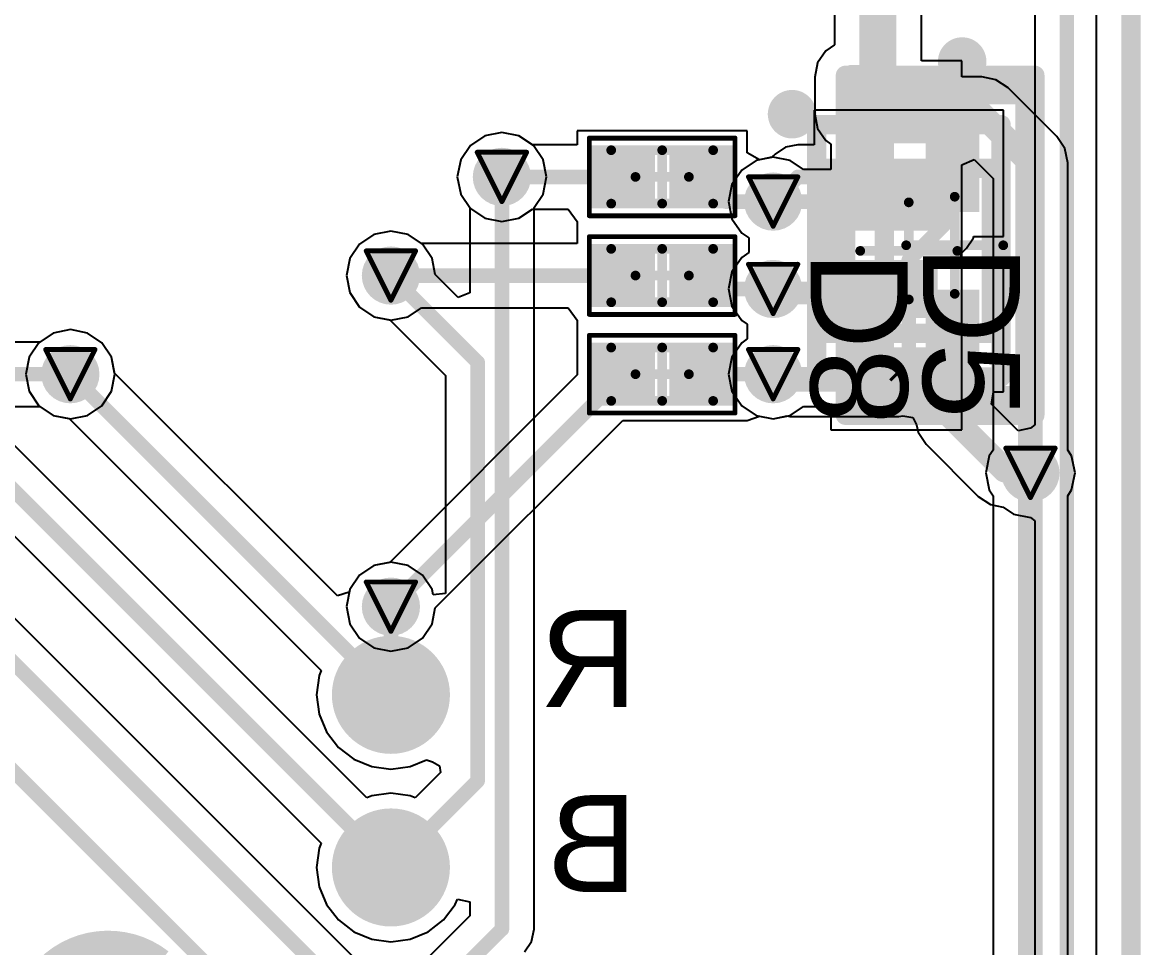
# Model space of a CAD drawing. Header units: millimetres. Extents: x 9.6 to 105, y 7.6 to 66.9.
# Drawn here: x 93.36 to 104.88, y 29.53 to 39.06 of the extents above; entities that cross this region are included whole.
import ezdxf

# ---------------------------------------------------------------- set-up
doc = ezdxf.new("R2010")
doc.units = ezdxf.units.MM
for name, color, linetype in [('BottomLayer', 5, 'Continuous'), ('BottomOverlay', 54, 'Continuous'), ('BottomPaste', 16, 'Continuous'), ('BottomSolder', 6, 'Continuous'), ('DrillDrawing', 1, 'Continuous'), ('KeepOutLayer', 6, 'Continuous'), ('Mechanical13', 56, 'Continuous'), ('Mechanical15', 56, 'Continuous'), ('Mechanical16', 56, 'Continuous'), ('Mechanical2', 216, 'Continuous'), ('Mechanical20', 56, 'Continuous'), ('Mechanical21', 56, 'Continuous'), ('Mechanical23', 56, 'Continuous'), ('Mechanical24', 56, 'Continuous'), ('Mechanical3', 76, 'Continuous'), ('Mechanical5', 56, 'Continuous'), ('TopLayer', 1, 'Continuous'), ('TopOverlay', 2, 'Continuous'), ('TopPaste', 8, 'Continuous'), ('TopSolder', 216, 'Continuous'), ('ViaHoleLayer', 16, 'Continuous')]:
    doc.layers.add(name, color=color, linetype=linetype)
doc.styles.add('Arial', font='arial.ttf', dxfattribs={"height": 0.2})

msp = doc.modelspace()

# ---------------------------------------------------------------- hatches: boundary and pattern name
at = {"layer": 'BottomLayer'}
for points in [[(102.314, 37.903), (102.314, 37.103), (101.764, 37.103), (101.764, 37.903)], [(103.214, 37.903), (103.214, 37.103), (102.664, 37.103), (102.664, 37.903)], [(102.314, 36.303), (102.314, 35.503), (101.764, 35.503), (101.764, 36.303)], [(103.214, 36.303), (103.214, 35.503), (102.664, 35.503), (102.664, 36.303)]]:
    msp.add_hatch(color=5, dxfattribs=at).paths.add_polyline_path(points)
h = msp.add_hatch(color=5, dxfattribs=at)
edge = h.paths.add_edge_path()
edge.add_arc((98.298, 37.465), 0.2, 0, 360)
h = msp.add_hatch(color=5, dxfattribs=at)
edge = h.paths.add_edge_path()
edge.add_arc((101.092, 37.211), 0.2, 0, 360)
h = msp.add_hatch(color=5, dxfattribs=at)
edge = h.paths.add_edge_path()
edge.add_arc((97.155, 36.449), 0.2, 0, 360)
h = msp.add_hatch(color=5, dxfattribs=at)
edge = h.paths.add_edge_path()
edge.add_arc((101.092, 36.311), 0.2, 0, 360)
h = msp.add_hatch(color=5, dxfattribs=at)
edge = h.paths.add_edge_path()
edge.add_arc((93.853, 35.433), 0.2, 0, 360)
h = msp.add_hatch(color=5, dxfattribs=at)
edge = h.paths.add_edge_path()
edge.add_arc((101.092, 35.433), 0.2, 0, 360)
h = msp.add_hatch(color=5, dxfattribs=at)
edge = h.paths.add_edge_path()
edge.add_arc((103.742, 34.417), 0.2, 0, 360)
h = msp.add_hatch(color=5, dxfattribs=at)
edge = h.paths.add_edge_path()
edge.add_arc((97.155, 33.039), 0.2, 0, 360)
h = msp.add_hatch(color=5, dxfattribs=at)
edge = h.paths.add_edge_path()
edge.add_arc((97.155, 32.131), 0.508, 0, 360)
h = msp.add_hatch(color=5, dxfattribs=at)
edge = h.paths.add_edge_path()
edge.add_arc((97.155, 30.353), 0.508, 0, 360)
at = {"layer": 'BottomPaste'}
for points in [[(102.314, 37.903), (102.314, 37.103), (101.764, 37.103), (101.764, 37.903)], [(103.214, 37.903), (103.214, 37.103), (102.664, 37.103), (102.664, 37.903)], [(102.314, 36.303), (102.314, 35.503), (101.764, 35.503), (101.764, 36.303)], [(103.214, 36.303), (103.214, 35.503), (102.664, 35.503), (102.664, 36.303)]]:
    msp.add_hatch(color=16, dxfattribs=at).paths.add_polyline_path(points)
h = msp.add_hatch(color=16, dxfattribs=at)
edge = h.paths.add_edge_path()
edge.add_arc((97.155, 32.131), 0.458, 0, 360)
h = msp.add_hatch(color=16, dxfattribs=at)
edge = h.paths.add_edge_path()
edge.add_arc((97.155, 30.353), 0.458, 0, 360)
at = {"layer": 'BottomSolder'}
for points in [[(102.314, 37.903), (102.314, 37.103), (101.764, 37.103), (101.764, 37.903)], [(103.214, 37.903), (103.214, 37.103), (102.664, 37.103), (102.664, 37.903)], [(102.314, 36.303), (102.314, 35.503), (101.764, 35.503), (101.764, 36.303)], [(103.214, 36.303), (103.214, 35.503), (102.664, 35.503), (102.664, 36.303)]]:
    msp.add_hatch(color=6, dxfattribs=at).paths.add_polyline_path(points)
h = msp.add_hatch(color=6, dxfattribs=at)
edge = h.paths.add_edge_path()
edge.add_arc((98.298, 37.465), 0.3, 0, 360)
h = msp.add_hatch(color=6, dxfattribs=at)
edge = h.paths.add_edge_path()
edge.add_arc((101.092, 37.211), 0.3, 0, 360)
h = msp.add_hatch(color=6, dxfattribs=at)
edge = h.paths.add_edge_path()
edge.add_arc((97.155, 36.449), 0.3, 0, 360)
h = msp.add_hatch(color=6, dxfattribs=at)
edge = h.paths.add_edge_path()
edge.add_arc((101.092, 36.311), 0.3, 0, 360)
h = msp.add_hatch(color=6, dxfattribs=at)
edge = h.paths.add_edge_path()
edge.add_arc((93.853, 35.433), 0.3, 0, 360)
h = msp.add_hatch(color=6, dxfattribs=at)
edge = h.paths.add_edge_path()
edge.add_arc((101.092, 35.433), 0.3, 0, 360)
h = msp.add_hatch(color=6, dxfattribs=at)
edge = h.paths.add_edge_path()
edge.add_arc((103.742, 34.417), 0.3, 0, 360)
h = msp.add_hatch(color=6, dxfattribs=at)
edge = h.paths.add_edge_path()
edge.add_arc((97.155, 33.039), 0.3, 0, 360)
h = msp.add_hatch(color=6, dxfattribs=at)
edge = h.paths.add_edge_path()
edge.add_arc((97.155, 32.131), 0.608, 0, 360)
h = msp.add_hatch(color=6, dxfattribs=at)
edge = h.paths.add_edge_path()
edge.add_arc((97.155, 30.353), 0.608, 0, 360)
at = {"layer": 'TopLayer'}
for points in [[(102.787, 38.411), (102.787, 37.811), (101.937, 37.811), (101.937, 38.411)], [(99.774, 37.69), (99.774, 37.24), (99.324, 37.24), (99.324, 37.69)], [(100.574, 37.69), (100.574, 37.24), (100.124, 37.24), (100.124, 37.69)], [(102.787, 37.511), (102.787, 36.911), (101.937, 36.911), (101.937, 37.511)], [(99.774, 36.674), (99.774, 36.224), (99.324, 36.224), (99.324, 36.674)], [(100.574, 36.674), (100.574, 36.224), (100.124, 36.224), (100.124, 36.674)], [(102.787, 36.611), (102.787, 36.011), (101.937, 36.011), (101.937, 36.611)], [(102.787, 35.711), (102.787, 35.111), (101.937, 35.111), (101.937, 35.711)], [(99.774, 35.658), (99.774, 35.208), (99.324, 35.208), (99.324, 35.658)], [(100.574, 35.658), (100.574, 35.208), (100.124, 35.208), (100.124, 35.658)]]:
    msp.add_hatch(color=1, dxfattribs=at).paths.add_polyline_path(points)
h = msp.add_hatch(color=1, dxfattribs=at)
edge = h.paths.add_edge_path()
edge.add_arc((98.298, 37.465), 0.2, 0, 360)
h = msp.add_hatch(color=1, dxfattribs=at)
edge = h.paths.add_edge_path()
edge.add_arc((101.092, 37.211), 0.2, 0, 360)
h = msp.add_hatch(color=1, dxfattribs=at)
edge = h.paths.add_edge_path()
edge.add_arc((97.155, 36.449), 0.2, 0, 360)
h = msp.add_hatch(color=1, dxfattribs=at)
edge = h.paths.add_edge_path()
edge.add_arc((101.092, 36.311), 0.2, 0, 360)
h = msp.add_hatch(color=1, dxfattribs=at)
edge = h.paths.add_edge_path()
edge.add_arc((93.853, 35.433), 0.2, 0, 360)
h = msp.add_hatch(color=1, dxfattribs=at)
edge = h.paths.add_edge_path()
edge.add_arc((101.092, 35.433), 0.2, 0, 360)
h = msp.add_hatch(color=1, dxfattribs=at)
edge = h.paths.add_edge_path()
edge.add_arc((103.742, 34.417), 0.2, 0, 360)
h = msp.add_hatch(color=1, dxfattribs=at)
edge = h.paths.add_edge_path()
edge.add_arc((97.155, 33.039), 0.2, 0, 360)
at = {"layer": 'TopPaste'}
for points in [[(102.787, 38.411), (102.787, 37.811), (101.937, 37.811), (101.937, 38.411)], [(99.724, 37.64), (99.724, 37.29), (99.374, 37.29), (99.374, 37.64)], [(100.524, 37.64), (100.524, 37.29), (100.174, 37.29), (100.174, 37.64)], [(102.787, 37.511), (102.787, 36.911), (101.937, 36.911), (101.937, 37.511)], [(99.724, 36.624), (99.724, 36.274), (99.374, 36.274), (99.374, 36.624)], [(100.524, 36.624), (100.524, 36.274), (100.174, 36.274), (100.174, 36.624)], [(102.787, 36.611), (102.787, 36.011), (101.937, 36.011), (101.937, 36.611)], [(102.787, 35.711), (102.787, 35.111), (101.937, 35.111), (101.937, 35.711)], [(99.724, 35.608), (99.724, 35.258), (99.374, 35.258), (99.374, 35.608)], [(100.524, 35.608), (100.524, 35.258), (100.174, 35.258), (100.174, 35.608)]]:
    msp.add_hatch(color=8, dxfattribs=at).paths.add_polyline_path(points)
at = {"layer": 'TopSolder'}
for points in [[(102.787, 38.411), (102.787, 37.811), (101.937, 37.811), (101.937, 38.411)], [(99.874, 37.79), (99.874, 37.14), (99.224, 37.14), (99.224, 37.79)], [(100.674, 37.79), (100.674, 37.14), (100.024, 37.14), (100.024, 37.79)], [(102.787, 37.511), (102.787, 36.911), (101.937, 36.911), (101.937, 37.511)], [(99.874, 36.774), (99.874, 36.124), (99.224, 36.124), (99.224, 36.774)], [(100.674, 36.774), (100.674, 36.124), (100.024, 36.124), (100.024, 36.774)], [(102.787, 36.611), (102.787, 36.011), (101.937, 36.011), (101.937, 36.611)], [(99.874, 35.758), (99.874, 35.108), (99.224, 35.108), (99.224, 35.758)], [(100.674, 35.758), (100.674, 35.108), (100.024, 35.108), (100.024, 35.758)], [(102.787, 35.711), (102.787, 35.111), (101.937, 35.111), (101.937, 35.711)]]:
    msp.add_hatch(color=216, dxfattribs=at).paths.add_polyline_path(points)
h = msp.add_hatch(color=216, dxfattribs=at)
edge = h.paths.add_edge_path()
edge.add_arc((98.298, 37.465), 0.3, 0, 360)
h = msp.add_hatch(color=216, dxfattribs=at)
edge = h.paths.add_edge_path()
edge.add_arc((101.092, 37.211), 0.3, 0, 360)
h = msp.add_hatch(color=216, dxfattribs=at)
edge = h.paths.add_edge_path()
edge.add_arc((97.155, 36.449), 0.3, 0, 360)
h = msp.add_hatch(color=216, dxfattribs=at)
edge = h.paths.add_edge_path()
edge.add_arc((101.092, 36.311), 0.3, 0, 360)
h = msp.add_hatch(color=216, dxfattribs=at)
edge = h.paths.add_edge_path()
edge.add_arc((93.853, 35.433), 0.3, 0, 360)
h = msp.add_hatch(color=216, dxfattribs=at)
edge = h.paths.add_edge_path()
edge.add_arc((101.092, 35.433), 0.3, 0, 360)
h = msp.add_hatch(color=216, dxfattribs=at)
edge = h.paths.add_edge_path()
edge.add_arc((103.742, 34.417), 0.3, 0, 360)
h = msp.add_hatch(color=216, dxfattribs=at)
edge = h.paths.add_edge_path()
edge.add_arc((97.155, 33.039), 0.3, 0, 360)
at = {"layer": 'ViaHoleLayer'}
h = msp.add_hatch(color=16, dxfattribs=at)
edge = h.paths.add_edge_path()
edge.add_arc((98.298, 37.465), 0.1, 0, 360)
h = msp.add_hatch(color=16, dxfattribs=at)
edge = h.paths.add_edge_path()
edge.add_arc((101.092, 37.211), 0.1, 0, 360)
h = msp.add_hatch(color=16, dxfattribs=at)
edge = h.paths.add_edge_path()
edge.add_arc((97.155, 36.449), 0.1, 0, 360)
h = msp.add_hatch(color=16, dxfattribs=at)
edge = h.paths.add_edge_path()
edge.add_arc((101.092, 36.311), 0.1, 0, 360)
h = msp.add_hatch(color=16, dxfattribs=at)
edge = h.paths.add_edge_path()
edge.add_arc((93.853, 35.433), 0.1, 0, 360)
h = msp.add_hatch(color=16, dxfattribs=at)
edge = h.paths.add_edge_path()
edge.add_arc((101.092, 35.433), 0.1, 0, 360)
h = msp.add_hatch(color=16, dxfattribs=at)
edge = h.paths.add_edge_path()
edge.add_arc((103.742, 34.417), 0.1, 0, 360)
h = msp.add_hatch(color=16, dxfattribs=at)
edge = h.paths.add_edge_path()
edge.add_arc((97.155, 33.039), 0.1, 0, 360)

# ---------------------------------------------------------------- linework, layer by layer
at = {"layer": 'BottomLayer'}
for p, q in [((103.786, 40.78), (103.786, 34.912)), ((103.464, 38.153), (101.514, 38.153)), ((101.514, 38.153), (101.514, 37.796)), ((103.464, 36.853), (103.464, 38.153)), ((96.906, 29.292), (88.213, 37.985)), ((98.298, 37.924), (98.122, 37.889)), ((98.474, 37.889), (98.298, 37.924)), ((97.974, 37.789), (97.874, 37.641)), ((98.122, 37.889), (97.974, 37.789)), ((98.622, 37.789), (98.474, 37.889)), ((98.722, 37.641), (98.622, 37.789)), ((101.346, 37.796), (101.219, 37.771)), ((101.514, 37.796), (101.346, 37.796)), ((101.08, 37.667), (100.916, 37.635)), ((101.112, 37.699), (101.08, 37.667)), ((101.219, 37.771), (101.112, 37.699)), ((97.874, 37.641), (97.839, 37.465)), ((98.757, 37.465), (98.722, 37.641)), ((100.916, 37.635), (100.768, 37.535)), ((97.839, 37.465), (97.874, 37.289)), ((98.722, 37.289), (98.757, 37.465)), ((100.768, 37.535), (100.668, 37.387)), ((100.668, 37.387), (100.633, 37.211)), ((97.874, 37.289), (97.967, 37.151)), ((98.629, 37.151), (98.722, 37.289)), ((100.633, 37.211), (100.668, 37.035)), ((97.967, 37.151), (97.967, 36.272)), ((98.629, 29.718), (98.629, 37.151)), ((100.668, 37.035), (100.768, 36.887)), ((96.979, 36.873), (96.831, 36.773)), ((97.155, 36.908), (96.979, 36.873)), ((97.331, 36.873), (97.155, 36.908)), ((97.479, 36.773), (97.331, 36.873)), ((100.768, 36.887), (100.841, 36.837)), ((96.831, 36.773), (96.731, 36.625)), ((97.579, 36.625), (97.479, 36.773)), ((100.841, 36.837), (100.841, 36.685)), ((103.082, 36.732), (103.154, 36.839)), ((103.154, 36.839), (103.156, 36.853)), ((103.156, 36.853), (103.464, 36.853)), ((100.768, 36.635), (100.668, 36.487)), ((100.841, 36.685), (100.768, 36.635)), ((103.021, 36.67), (103.082, 36.732)), ((103.069, 36.553), (103.021, 36.67)), ((96.731, 36.625), (96.696, 36.449)), ((97.611, 36.461), (97.579, 36.625)), ((103.464, 36.553), (103.069, 36.553)), ((103.464, 35.253), (103.464, 36.553)), ((96.906, 31.07), (91.515, 36.461)), ((96.696, 36.449), (96.731, 36.273)), ((97.849, 36.223), (97.611, 36.461)), ((100.668, 36.487), (100.633, 36.311)), ((100.633, 36.311), (100.668, 36.135)), ((96.731, 36.273), (96.831, 36.125)), ((97.967, 36.272), (97.849, 36.223)), ((96.831, 36.125), (96.979, 36.025)), ((100.668, 36.135), (100.768, 35.987)), ((91.047, 35.993), (96.438, 30.602)), ((96.979, 36.025), (97.143, 35.993)), ((97.143, 35.993), (97.717, 35.419)), ((100.768, 35.987), (100.825, 35.948)), ((100.825, 35.948), (100.825, 35.796)), ((93.677, 35.857), (93.529, 35.757)), ((93.853, 35.892), (93.677, 35.857)), ((94.029, 35.857), (93.853, 35.892)), ((94.177, 35.757), (94.029, 35.857)), ((93.529, 35.757), (93.429, 35.609)), ((94.277, 35.609), (94.177, 35.757)), ((100.768, 35.757), (100.668, 35.609)), ((100.825, 35.796), (100.768, 35.757)), ((93.429, 35.609), (93.394, 35.433)), ((94.309, 35.445), (94.277, 35.609)), ((100.668, 35.609), (100.633, 35.433)), ((93.394, 35.433), (93.429, 35.257)), ((96.604, 33.15), (94.309, 35.445)), ((97.717, 35.419), (97.717, 33.173)), ((100.633, 35.433), (100.668, 35.257)), ((93.429, 35.257), (93.529, 35.109)), ((100.668, 35.257), (100.768, 35.109)), ((103.34, 35.126), (103.363, 35.253)), ((103.363, 35.253), (103.464, 35.253)), ((93.529, 35.109), (93.677, 35.009)), ((100.768, 35.109), (100.916, 35.009)), ((103.615, 34.851), (103.34, 35.126)), ((93.677, 35.009), (93.841, 34.977)), ((93.841, 34.977), (96.438, 32.38)), ((100.916, 35.009), (101.092, 34.974)), ((101.092, 34.974), (101.235, 35.003)), ((101.235, 35.003), (101.265, 34.997)), ((101.265, 34.997), (102.386, 34.997)), ((102.386, 34.997), (102.428, 35.005)), ((102.428, 35.005), (102.531, 34.987)), ((102.531, 34.987), (102.568, 34.913)), ((102.568, 34.913), (102.584, 34.836)), ((103.786, 34.912), (103.742, 34.876)), ((102.584, 34.836), (102.667, 34.711)), ((103.742, 34.876), (103.615, 34.851)), ((102.667, 34.711), (103.205, 34.173)), ((103.205, 34.173), (103.33, 34.09)), ((103.33, 34.09), (103.461, 34.064)), ((103.461, 34.064), (103.567, 33.993)), ((103.567, 33.993), (103.742, 33.958)), ((103.742, 33.958), (103.786, 33.922)), ((103.786, 33.922), (103.786, 15.735)), ((96.979, 33.463), (96.831, 33.363)), ((97.155, 33.498), (96.979, 33.463)), ((97.331, 33.463), (97.155, 33.498)), ((97.479, 33.363), (97.331, 33.463)), ((96.831, 33.363), (96.731, 33.215)), ((97.579, 33.215), (97.479, 33.363)), ((96.726, 33.187), (96.604, 33.15)), ((96.731, 33.215), (96.726, 33.187)), ((97.59, 33.161), (97.579, 33.215)), ((97.717, 33.173), (97.59, 33.161)), ((96.438, 32.38), (96.417, 32.329)), ((96.417, 32.329), (96.39, 32.131)), ((96.39, 32.131), (96.417, 31.933)), ((96.417, 31.933), (96.493, 31.749)), ((96.493, 31.749), (96.614, 31.59)), ((96.614, 31.59), (96.773, 31.469)), ((96.773, 31.469), (96.957, 31.393)), ((97.353, 31.393), (97.521, 31.462)), ((97.521, 31.462), (97.584, 31.442)), ((96.957, 31.393), (97.155, 31.366)), ((97.155, 31.366), (97.353, 31.393)), ((97.666, 31.332), (97.404, 31.07)), ((97.584, 31.442), (97.657, 31.4)), ((97.657, 31.4), (97.666, 31.332)), ((97.155, 31.118), (96.957, 31.091)), ((97.353, 31.091), (97.155, 31.118)), ((96.957, 31.091), (96.906, 31.07)), ((97.404, 31.07), (97.353, 31.091)), ((96.417, 30.551), (96.39, 30.353)), ((96.438, 30.602), (96.417, 30.551)), ((96.39, 30.353), (96.417, 30.155)), ((96.417, 30.155), (96.493, 29.971)), ((96.493, 29.971), (96.614, 29.812)), ((97.696, 29.812), (97.817, 29.971)), ((97.817, 29.971), (97.84, 30.025)), ((97.84, 30.025), (97.967, 30)), ((97.967, 30), (97.967, 29.855)), ((97.967, 29.855), (97.404, 29.292)), ((96.614, 29.812), (96.773, 29.691)), ((97.537, 29.691), (97.696, 29.812)), ((98.604, 29.591), (98.629, 29.718)), ((96.773, 29.691), (96.957, 29.615)), ((96.957, 29.615), (97.155, 29.588)), ((97.155, 29.588), (97.353, 29.615)), ((97.353, 29.615), (97.537, 29.691)), ((98.532, 29.484), (98.604, 29.591))]:
    msp.add_line(p, q, dxfattribs=at)
for points, const_width in [([(82.804, 41.808), (101.905, 22.708)], 0.15), ([(104.117, 15.598), (104.117, 40.917)], 0.15), ([(87.757, 37.973), (97.155, 28.575)], 0.15), ([(102.001, 37.465), (102.039, 37.503)], 0.15), ([(102.848, 37.412), (102.939, 37.503)], 0.15), ([(98.298, 29.718), (98.298, 37.465)], 0.15), ([(101.092, 37.211), (101.346, 37.465)], 0.15), ([(101.346, 37.465), (102.001, 37.465)], 0.15), ([(102.848, 36.966), (102.848, 37.412)], 0.15), ([(102.489, 36.607), (102.848, 36.966)], 0.15), ([(102.489, 35.431), (102.489, 36.607)], 0.15), ([(91.059, 36.449), (97.155, 30.353)], 0.15), ([(97.155, 36.449), (98.048, 35.556)], 0.15), ([(101.092, 36.311), (101.16, 36.311)], 0.15), ([(101.16, 36.311), (101.243, 36.228)], 0.15), ([(101.243, 36.228), (101.839, 36.228)], 0.15), ([(101.839, 36.228), (102.039, 36.028)], 0.15), ([(102.039, 35.903), (102.039, 36.028)], 0.15), ([(102.939, 34.983), (102.939, 35.903)], 0.254), ([(98.048, 31.246), (98.048, 35.556)], 0.15), ([(93.853, 35.433), (97.155, 32.131)], 0.15), ([(101.092, 35.433), (101.14, 35.385)], 0.15), ([(102.386, 35.328), (102.489, 35.431)], 0.15), ([(101.14, 35.385), (101.207, 35.385)], 0.15), ([(101.207, 35.385), (101.265, 35.328)], 0.15), ([(101.265, 35.328), (102.386, 35.328)], 0.15), ([(102.939, 34.983), (103.477, 34.445)], 0.254), ([(103.477, 34.445), (103.714, 34.445)], 0.254), ([(103.714, 34.445), (103.742, 34.417)], 0.254), ([(97.155, 32.131), (97.155, 33.039)], 0.15), ([(97.155, 30.353), (98.048, 31.246)], 0.15), ([(97.155, 28.575), (98.298, 29.718)], 0.15)]:
    msp.add_lwpolyline(points, dxfattribs=dict(at, const_width=const_width))
for points, const_width in [([(102.002, 37.503, 1), (102.077, 37.503, 1)], 0.075), ([(102.901, 37.503, 1), (102.976, 37.503, 1)], 0.075), ([(98.26, 37.465, 1), (98.336, 37.465, 1)], 0.075), ([(101.308, 37.465, 1), (101.384, 37.465, 1)], 0.075), ([(101.308, 37.465, 1), (101.384, 37.465, 1)], 0.075), ([(101.964, 37.465, 1), (102.039, 37.465, 1)], 0.075), ([(101.964, 37.465, 1), (102.039, 37.465, 1)], 0.075), ([(102.81, 37.412, 1), (102.885, 37.412, 1)], 0.075), ([(102.81, 37.412, 1), (102.885, 37.412, 1)], 0.075), ([(101.054, 37.211, 1), (101.13, 37.211, 1)], 0.075), ([(102.81, 36.966, 1), (102.885, 36.966, 1)], 0.075), ([(102.81, 36.966, 1), (102.885, 36.966, 1)], 0.075), ([(102.451, 36.607, 1), (102.527, 36.607, 1)], 0.075), ([(102.451, 36.607, 1), (102.527, 36.607, 1)], 0.075), ([(97.117, 36.449, 1), (97.193, 36.449, 1)], 0.075), ([(101.054, 36.311, 1), (101.13, 36.311, 1)], 0.075), ([(101.122, 36.311, 1), (101.197, 36.311, 1)], 0.075), ([(101.122, 36.311, 1), (101.197, 36.311, 1)], 0.075), ([(101.205, 36.228, 1), (101.28, 36.228, 1)], 0.075), ([(101.205, 36.228, 1), (101.28, 36.228, 1)], 0.075), ([(101.802, 36.228, 1), (101.877, 36.228, 1)], 0.075), ([(101.802, 36.228, 1), (101.877, 36.228, 1)], 0.075), ([(102.002, 36.028, 1), (102.077, 36.028, 1)], 0.075), ([(102.002, 36.028, 1), (102.077, 36.028, 1)], 0.075), ([(102.002, 35.903, 1), (102.077, 35.903, 1)], 0.075), ([(102.875, 35.903, 1), (103.002, 35.903, 1)], 0.127), ([(98.011, 35.556, 1), (98.086, 35.556, 1)], 0.075), ([(98.011, 35.556, 1), (98.086, 35.556, 1)], 0.075), ([(93.815, 35.433, 1), (93.891, 35.433, 1)], 0.075), ([(101.054, 35.433, 1), (101.13, 35.433, 1)], 0.075), ([(102.451, 35.431, 1), (102.527, 35.431, 1)], 0.075), ([(102.451, 35.431, 1), (102.527, 35.431, 1)], 0.075), ([(101.102, 35.385, 1), (101.177, 35.385, 1)], 0.075), ([(101.102, 35.385, 1), (101.177, 35.385, 1)], 0.075), ([(101.17, 35.385, 1), (101.245, 35.385, 1)], 0.075), ([(101.17, 35.385, 1), (101.245, 35.385, 1)], 0.075), ([(101.227, 35.328, 1), (101.302, 35.328, 1)], 0.075), ([(101.227, 35.328, 1), (101.302, 35.328, 1)], 0.075), ([(102.349, 35.328, 1), (102.424, 35.328, 1)], 0.075), ([(102.349, 35.328, 1), (102.424, 35.328, 1)], 0.075), ([(102.875, 34.983, 1), (103.002, 34.983, 1)], 0.127), ([(102.875, 34.983, 1), (103.002, 34.983, 1)], 0.127), ([(103.414, 34.445, 1), (103.541, 34.445, 1)], 0.127), ([(103.414, 34.445, 1), (103.541, 34.445, 1)], 0.127), ([(103.651, 34.445, 1), (103.778, 34.445, 1)], 0.127), ([(103.651, 34.445, 1), (103.778, 34.445, 1)], 0.127), ([(103.679, 34.417, 1), (103.806, 34.417, 1)], 0.127), ([(97.117, 33.039, 1), (97.193, 33.039, 1)], 0.075), ([(97.117, 32.131, 1), (97.193, 32.131, 1)], 0.075), ([(97.117, 32.131, 1), (97.193, 32.131, 1)], 0.075), ([(98.011, 31.246, 1), (98.086, 31.246, 1)], 0.075), ([(98.011, 31.246, 1), (98.086, 31.246, 1)], 0.075), ([(97.117, 30.353, 1), (97.193, 30.353, 1)], 0.075), ([(97.117, 30.353, 1), (97.193, 30.353, 1)], 0.075), ([(98.26, 29.718, 1), (98.336, 29.718, 1)], 0.075), ([(98.26, 29.718, 1), (98.336, 29.718, 1)], 0.075)]:
    msp.add_lwpolyline(points, format="xyb", close=True, dxfattribs=dict(at, const_width=const_width))
at = {"layer": 'BottomLayer', "const_width": 0.254}
msp.add_lwpolyline([(93.613, 29.314, -0.377815), (94.786, 29.389)], format="xyb", dxfattribs=at)
at = {"layer": 'BottomOverlay'}
for points, const_width in [([(103.164, 38.653, 1), (102.914, 38.653, 1)], 0.25), ([(102.851, 38.653, 1), (102.976, 38.653, 1)], 0.125), ([(103.102, 38.653, 1), (103.226, 38.653, 1)], 0.125), ([(101.589, 36.728, 1), (101.689, 36.728, 1)], 0.1), ([(101.589, 36.678, 1), (101.689, 36.678, 1)], 0.1), ([(103.289, 36.728, 1), (103.389, 36.728, 1)], 0.1), ([(103.289, 36.678, 1), (103.389, 36.678, 1)], 0.1)]:
    msp.add_lwpolyline(points, format="xyb", close=True, dxfattribs=dict(at, const_width=const_width))
at = {"layer": 'BottomOverlay', "const_width": 0.2}
for points in [[(101.639, 36.678), (101.639, 36.728)], [(103.339, 36.678), (103.339, 36.728)]]:
    msp.add_lwpolyline(points, dxfattribs=at)
at = {"layer": 'DrillDrawing', "const_width": 0.0508}
for points in [[(98.044, 37.719), (98.552, 37.719)], [(98.044, 37.719), (98.298, 37.211)], [(98.298, 37.211), (98.552, 37.719)], [(100.838, 37.465), (101.346, 37.465)], [(100.838, 37.465), (101.092, 36.957)], [(101.092, 36.957), (101.346, 37.465)], [(96.901, 36.703), (97.409, 36.703)], [(96.901, 36.703), (97.155, 36.195)], [(97.155, 36.195), (97.409, 36.703)], [(100.838, 36.565), (101.346, 36.565)], [(100.838, 36.565), (101.092, 36.057)], [(101.092, 36.057), (101.346, 36.565)], [(93.599, 35.687), (94.107, 35.687)], [(93.599, 35.687), (93.853, 35.179)], [(93.853, 35.179), (94.107, 35.687)], [(100.838, 35.687), (101.346, 35.687)], [(100.838, 35.687), (101.092, 35.179)], [(101.092, 35.179), (101.346, 35.687)], [(103.488, 34.671), (103.996, 34.671)], [(103.488, 34.671), (103.742, 34.163)], [(103.742, 34.163), (103.996, 34.671)], [(96.901, 33.293), (97.409, 33.293)], [(96.901, 33.293), (97.155, 32.785)], [(97.155, 32.785), (97.409, 33.293)]]:
    msp.add_lwpolyline(points, dxfattribs=at)
at = {"layer": 'DrillDrawing', "const_width": 0.0254}
for points in [[(98.031, 37.719, 1), (98.057, 37.719, 1)], [(98.031, 37.719, 1), (98.057, 37.719, 1)], [(98.539, 37.719, 1), (98.565, 37.719, 1)], [(98.539, 37.719, 1), (98.565, 37.719, 1)], [(100.825, 37.465, 1), (100.851, 37.465, 1)], [(100.825, 37.465, 1), (100.851, 37.465, 1)], [(101.333, 37.465, 1), (101.359, 37.465, 1)], [(101.333, 37.465, 1), (101.359, 37.465, 1)], [(98.285, 37.211, 1), (98.311, 37.211, 1)], [(98.285, 37.211, 1), (98.311, 37.211, 1)], [(101.079, 36.957, 1), (101.105, 36.957, 1)], [(101.079, 36.957, 1), (101.105, 36.957, 1)], [(96.888, 36.703, 1), (96.914, 36.703, 1)], [(96.888, 36.703, 1), (96.914, 36.703, 1)], [(97.396, 36.703, 1), (97.422, 36.703, 1)], [(97.396, 36.703, 1), (97.422, 36.703, 1)], [(100.825, 36.565, 1), (100.851, 36.565, 1)], [(100.825, 36.565, 1), (100.851, 36.565, 1)], [(101.333, 36.565, 1), (101.359, 36.565, 1)], [(101.333, 36.565, 1), (101.359, 36.565, 1)], [(97.142, 36.195, 1), (97.168, 36.195, 1)], [(97.142, 36.195, 1), (97.168, 36.195, 1)], [(101.079, 36.057, 1), (101.105, 36.057, 1)], [(101.079, 36.057, 1), (101.105, 36.057, 1)], [(93.586, 35.687, 1), (93.612, 35.687, 1)], [(93.586, 35.687, 1), (93.612, 35.687, 1)], [(94.094, 35.687, 1), (94.12, 35.687, 1)], [(94.094, 35.687, 1), (94.12, 35.687, 1)], [(100.825, 35.687, 1), (100.851, 35.687, 1)], [(100.825, 35.687, 1), (100.851, 35.687, 1)], [(101.333, 35.687, 1), (101.359, 35.687, 1)], [(101.333, 35.687, 1), (101.359, 35.687, 1)], [(93.84, 35.179, 1), (93.866, 35.179, 1)], [(93.84, 35.179, 1), (93.866, 35.179, 1)], [(101.079, 35.179, 1), (101.105, 35.179, 1)], [(101.079, 35.179, 1), (101.105, 35.179, 1)], [(103.475, 34.671, 1), (103.501, 34.671, 1)], [(103.475, 34.671, 1), (103.501, 34.671, 1)], [(103.983, 34.671, 1), (104.009, 34.671, 1)], [(103.983, 34.671, 1), (104.009, 34.671, 1)], [(103.729, 34.163, 1), (103.755, 34.163, 1)], [(103.729, 34.163, 1), (103.755, 34.163, 1)], [(96.888, 33.293, 1), (96.914, 33.293, 1)], [(96.888, 33.293, 1), (96.914, 33.293, 1)], [(97.396, 33.293, 1), (97.422, 33.293, 1)], [(97.396, 33.293, 1), (97.422, 33.293, 1)], [(97.142, 32.785, 1), (97.168, 32.785, 1)], [(97.142, 32.785, 1), (97.168, 32.785, 1)]]:
    msp.add_lwpolyline(points, format="xyb", close=True, dxfattribs=at)
at = {"layer": 'KeepOutLayer', "const_width": 0.2}
msp.add_lwpolyline([(104.777, 11.942), (104.777, 63.742)], dxfattribs=at)
at = {"layer": 'Mechanical13', "const_width": 0.1}
for points in [[(99.424, 37.74), (100.474, 37.74)], [(99.424, 37.19), (99.424, 37.74)], [(100.474, 37.19), (100.474, 37.74)], [(99.424, 37.19), (100.474, 37.19)], [(99.424, 36.724), (100.474, 36.724)], [(99.424, 36.174), (99.424, 36.724)], [(100.474, 36.174), (100.474, 36.724)], [(99.424, 36.174), (100.474, 36.174)], [(99.424, 35.708), (100.474, 35.708)], [(99.424, 35.158), (99.424, 35.708)], [(100.474, 35.158), (100.474, 35.708)], [(99.424, 35.158), (100.474, 35.158)]]:
    msp.add_lwpolyline(points, dxfattribs=at)
at = {"layer": 'Mechanical13', "const_width": 0.05}
for points in [[(99.399, 37.74, 1), (99.449, 37.74, 1)], [(99.399, 37.74, 1), (99.449, 37.74, 1)], [(100.449, 37.74, 1), (100.499, 37.74, 1)], [(100.449, 37.74, 1), (100.499, 37.74, 1)], [(99.399, 37.19, 1), (99.449, 37.19, 1)], [(99.399, 37.19, 1), (99.449, 37.19, 1)], [(100.449, 37.19, 1), (100.499, 37.19, 1)], [(100.449, 37.19, 1), (100.499, 37.19, 1)], [(99.399, 36.724, 1), (99.449, 36.724, 1)], [(99.399, 36.724, 1), (99.449, 36.724, 1)], [(100.449, 36.724, 1), (100.499, 36.724, 1)], [(100.449, 36.724, 1), (100.499, 36.724, 1)], [(99.399, 36.174, 1), (99.449, 36.174, 1)], [(99.399, 36.174, 1), (99.449, 36.174, 1)], [(100.449, 36.174, 1), (100.499, 36.174, 1)], [(100.449, 36.174, 1), (100.499, 36.174, 1)], [(99.399, 35.708, 1), (99.449, 35.708, 1)], [(99.399, 35.708, 1), (99.449, 35.708, 1)], [(100.449, 35.708, 1), (100.499, 35.708, 1)], [(100.449, 35.708, 1), (100.499, 35.708, 1)], [(99.399, 35.158, 1), (99.449, 35.158, 1)], [(99.399, 35.158, 1), (99.449, 35.158, 1)], [(100.449, 35.158, 1), (100.499, 35.158, 1)], [(100.449, 35.158, 1), (100.499, 35.158, 1)]]:
    msp.add_lwpolyline(points, format="xyb", close=True, dxfattribs=at)
at = {"layer": 'Mechanical15'}
for points, const_width in [([(99.199, 37.865), (100.699, 37.865)], 0.05), ([(99.199, 37.065), (99.199, 37.865)], 0.05), ([(99.949, 37.19), (99.949, 37.74)], 0.1), ([(100.699, 37.065), (100.699, 37.865)], 0.05), ([(99.674, 37.465), (100.224, 37.465)], 0.1), ([(99.199, 37.065), (100.699, 37.065)], 0.05), ([(99.199, 36.849), (100.699, 36.849)], 0.05), ([(99.199, 36.049), (99.199, 36.849)], 0.05), ([(100.699, 36.049), (100.699, 36.849)], 0.05), ([(99.949, 36.174), (99.949, 36.724)], 0.1), ([(99.674, 36.449), (100.224, 36.449)], 0.1), ([(99.199, 36.049), (100.699, 36.049)], 0.05), ([(99.199, 35.833), (100.699, 35.833)], 0.05), ([(99.199, 35.033), (99.199, 35.833)], 0.05), ([(100.699, 35.033), (100.699, 35.833)], 0.05), ([(99.949, 35.158), (99.949, 35.708)], 0.1), ([(99.674, 35.433), (100.224, 35.433)], 0.1), ([(99.199, 35.033), (100.699, 35.033)], 0.05)]:
    msp.add_lwpolyline(points, dxfattribs=dict(at, const_width=const_width))
for points, const_width in [([(99.186, 37.865, 1), (99.211, 37.865, 1)], 0.025), ([(99.186, 37.865, 1), (99.211, 37.865, 1)], 0.025), ([(99.924, 37.74, 1), (99.974, 37.74, 1)], 0.05), ([(100.687, 37.865, 1), (100.712, 37.865, 1)], 0.025), ([(100.687, 37.865, 1), (100.712, 37.865, 1)], 0.025), ([(99.649, 37.465, 1), (99.699, 37.465, 1)], 0.05), ([(100.199, 37.465, 1), (100.249, 37.465, 1)], 0.05), ([(99.924, 37.19, 1), (99.974, 37.19, 1)], 0.05), ([(99.186, 37.065, 1), (99.211, 37.065, 1)], 0.025), ([(99.186, 37.065, 1), (99.211, 37.065, 1)], 0.025), ([(100.687, 37.065, 1), (100.712, 37.065, 1)], 0.025), ([(100.687, 37.065, 1), (100.712, 37.065, 1)], 0.025), ([(99.186, 36.849, 1), (99.211, 36.849, 1)], 0.025), ([(99.186, 36.849, 1), (99.211, 36.849, 1)], 0.025), ([(100.687, 36.849, 1), (100.712, 36.849, 1)], 0.025), ([(100.687, 36.849, 1), (100.712, 36.849, 1)], 0.025), ([(99.924, 36.724, 1), (99.974, 36.724, 1)], 0.05), ([(99.649, 36.449, 1), (99.699, 36.449, 1)], 0.05), ([(100.199, 36.449, 1), (100.249, 36.449, 1)], 0.05), ([(99.924, 36.174, 1), (99.974, 36.174, 1)], 0.05), ([(99.186, 36.049, 1), (99.211, 36.049, 1)], 0.025), ([(99.186, 36.049, 1), (99.211, 36.049, 1)], 0.025), ([(100.687, 36.049, 1), (100.712, 36.049, 1)], 0.025), ([(100.687, 36.049, 1), (100.712, 36.049, 1)], 0.025), ([(99.186, 35.833, 1), (99.211, 35.833, 1)], 0.025), ([(99.186, 35.833, 1), (99.211, 35.833, 1)], 0.025), ([(100.687, 35.833, 1), (100.712, 35.833, 1)], 0.025), ([(100.687, 35.833, 1), (100.712, 35.833, 1)], 0.025), ([(99.924, 35.708, 1), (99.974, 35.708, 1)], 0.05), ([(99.649, 35.433, 1), (99.699, 35.433, 1)], 0.05), ([(100.199, 35.433, 1), (100.249, 35.433, 1)], 0.05), ([(99.924, 35.158, 1), (99.974, 35.158, 1)], 0.05), ([(99.186, 35.033, 1), (99.211, 35.033, 1)], 0.025), ([(99.186, 35.033, 1), (99.211, 35.033, 1)], 0.025), ([(100.687, 35.033, 1), (100.712, 35.033, 1)], 0.025), ([(100.687, 35.033, 1), (100.712, 35.033, 1)], 0.025)]:
    msp.add_lwpolyline(points, format="xyb", close=True, dxfattribs=dict(at, const_width=const_width))
at = {"layer": 'Mechanical16', "const_width": 0.1}
for points in [[(102.962, 36.261), (102.962, 37.261)], [(102.462, 36.761), (103.462, 36.761)]]:
    msp.add_lwpolyline(points, dxfattribs=at)
at = {"layer": 'Mechanical16', "const_width": 0.05}
for points in [[(102.937, 37.261, 1), (102.987, 37.261, 1)], [(102.437, 36.761, 1), (102.487, 36.761, 1)], [(103.437, 36.761, 1), (103.487, 36.761, 1)], [(102.937, 36.261, 1), (102.987, 36.261, 1)]]:
    msp.add_lwpolyline(points, format="xyb", close=True, dxfattribs=at)
at = {"layer": 'Mechanical2', "const_width": 0.2}
for points in [[(102.237, 35.211), (102.237, 38.311)], [(102.237, 38.311), (103.687, 38.311)], [(103.687, 35.211), (103.687, 38.311)], [(102.237, 35.211), (103.687, 35.211)]]:
    msp.add_lwpolyline(points, dxfattribs=at)
at = {"layer": 'Mechanical2', "const_width": 0.1}
for points in [[(102.187, 38.311, 1), (102.287, 38.311, 1)], [(102.187, 38.311, 1), (102.287, 38.311, 1)], [(103.637, 38.311, 1), (103.737, 38.311, 1)], [(103.637, 38.311, 1), (103.737, 38.311, 1)], [(102.187, 35.211, 1), (102.287, 35.211, 1)], [(102.187, 35.211, 1), (102.287, 35.211, 1)], [(103.637, 35.211, 1), (103.737, 35.211, 1)], [(103.637, 35.211, 1), (103.737, 35.211, 1)]]:
    msp.add_lwpolyline(points, format="xyb", close=True, dxfattribs=at)
at = {"layer": 'Mechanical20', "const_width": 0.2}
for points in [[(101.539, 38.003), (103.439, 38.003)], [(101.539, 35.403), (101.539, 38.003)], [(103.439, 35.403), (103.439, 38.003)], [(101.539, 35.403), (103.439, 35.403)]]:
    msp.add_lwpolyline(points, dxfattribs=at)
at = {"layer": 'Mechanical20', "const_width": 0.1}
for points in [[(101.489, 38.003, 1), (101.589, 38.003, 1)], [(101.489, 38.003, 1), (101.589, 38.003, 1)], [(103.389, 38.003, 1), (103.489, 38.003, 1)], [(103.389, 38.003, 1), (103.489, 38.003, 1)], [(101.489, 35.403, 1), (101.589, 35.403, 1)], [(101.489, 35.403, 1), (101.589, 35.403, 1)], [(103.389, 35.403, 1), (103.489, 35.403, 1)], [(103.389, 35.403, 1), (103.489, 35.403, 1)]]:
    msp.add_lwpolyline(points, format="xyb", close=True, dxfattribs=at)
at = {"layer": 'Mechanical21', "const_width": 0.2}
for points in [[(101.539, 38.003), (103.439, 38.003)], [(101.539, 35.403), (101.539, 38.003)], [(103.439, 35.403), (103.439, 38.003)], [(101.539, 35.403), (103.439, 35.403)]]:
    msp.add_lwpolyline(points, dxfattribs=at)
at = {"layer": 'Mechanical21', "const_width": 0.1}
for points in [[(101.489, 38.003, 1), (101.589, 38.003, 1)], [(101.489, 38.003, 1), (101.589, 38.003, 1)], [(103.389, 38.003, 1), (103.489, 38.003, 1)], [(103.389, 38.003, 1), (103.489, 38.003, 1)], [(101.489, 35.403, 1), (101.589, 35.403, 1)], [(101.489, 35.403, 1), (101.589, 35.403, 1)], [(103.389, 35.403, 1), (103.489, 35.403, 1)], [(103.389, 35.403, 1), (103.489, 35.403, 1)]]:
    msp.add_lwpolyline(points, format="xyb", close=True, dxfattribs=at)
at = {"layer": 'Mechanical23', "const_width": 0.2}
for points in [[(101.639, 37.553), (103.339, 37.553)], [(101.639, 35.853), (101.639, 37.553)], [(103.339, 35.853), (103.339, 37.553)], [(101.639, 35.853), (103.339, 35.853)]]:
    msp.add_lwpolyline(points, dxfattribs=at)
at = {"layer": 'Mechanical23', "const_width": 0.1}
for points in [[(101.589, 37.553, 1), (101.689, 37.553, 1)], [(101.589, 37.553, 1), (101.689, 37.553, 1)], [(103.289, 37.553, 1), (103.389, 37.553, 1)], [(103.289, 37.553, 1), (103.389, 37.553, 1)], [(101.589, 35.853, 1), (101.689, 35.853, 1)], [(101.589, 35.853, 1), (101.689, 35.853, 1)], [(103.289, 35.853, 1), (103.389, 35.853, 1)], [(103.289, 35.853, 1), (103.389, 35.853, 1)]]:
    msp.add_lwpolyline(points, format="xyb", close=True, dxfattribs=at)
at = {"layer": 'Mechanical24', "const_width": 0.1}
for points in [[(102.489, 36.203), (102.489, 37.203)], [(101.989, 36.703), (102.989, 36.703)]]:
    msp.add_lwpolyline(points, dxfattribs=at)
at = {"layer": 'Mechanical24', "const_width": 0.05}
for points in [[(102.464, 37.203, 1), (102.514, 37.203, 1)], [(101.964, 36.703, 1), (102.014, 36.703, 1)], [(102.964, 36.703, 1), (103.014, 36.703, 1)], [(102.464, 36.203, 1), (102.514, 36.203, 1)]]:
    msp.add_lwpolyline(points, format="xyb", close=True, dxfattribs=at)
at = {"layer": 'Mechanical3', "const_width": 0.2}
for points in [[(101.837, 35.011), (101.837, 38.511)], [(101.837, 38.511), (103.787, 38.511)], [(103.787, 35.011), (103.787, 38.511)], [(101.837, 35.011), (103.787, 35.011)]]:
    msp.add_lwpolyline(points, dxfattribs=at)
at = {"layer": 'Mechanical3', "const_width": 0.1}
for points in [[(101.787, 38.511, 1), (101.887, 38.511, 1)], [(101.787, 38.511, 1), (101.887, 38.511, 1)], [(103.737, 38.511, 1), (103.837, 38.511, 1)], [(103.737, 38.511, 1), (103.837, 38.511, 1)], [(101.787, 35.011, 1), (101.887, 35.011, 1)], [(101.787, 35.011, 1), (101.887, 35.011, 1)], [(103.737, 35.011, 1), (103.837, 35.011, 1)], [(103.737, 35.011, 1), (103.837, 35.011, 1)]]:
    msp.add_lwpolyline(points, format="xyb", close=True, dxfattribs=at)
at = {"layer": 'Mechanical5', "const_width": 0.2}
for points in [[(101.837, 35.011), (101.837, 38.511)], [(101.837, 38.511), (103.787, 38.511)], [(103.787, 35.011), (103.787, 38.511)], [(101.837, 35.011), (103.787, 35.011)]]:
    msp.add_lwpolyline(points, dxfattribs=at)
at = {"layer": 'Mechanical5', "const_width": 0.1}
for points in [[(101.787, 38.511, 1), (101.887, 38.511, 1)], [(101.787, 38.511, 1), (101.887, 38.511, 1)], [(103.737, 38.511, 1), (103.837, 38.511, 1)], [(103.737, 38.511, 1), (103.837, 38.511, 1)], [(101.787, 35.011, 1), (101.887, 35.011, 1)], [(101.787, 35.011, 1), (101.887, 35.011, 1)], [(103.737, 35.011, 1), (103.837, 35.011, 1)], [(103.737, 35.011, 1), (103.837, 35.011, 1)]]:
    msp.add_lwpolyline(points, format="xyb", close=True, dxfattribs=at)
at = {"layer": 'TopLayer'}
for p, q in [((104.42, 63.592), (104.42, 11.958)), ((102.619, 38.661), (102.619, 59.404)), ((101.724, 40.639), (101.724, 38.824)), ((101.724, 38.824), (101.633, 38.764)), ((101.633, 38.764), (101.55, 38.639)), ((101.55, 38.639), (101.52, 38.492)), ((103.037, 38.661), (102.619, 38.661)), ((103.037, 38.495), (103.037, 38.661)), ((101.52, 38.492), (101.52, 38.111)), ((103.24, 38.495), (103.037, 38.495)), ((103.387, 38.466), (103.24, 38.495)), ((103.24, 38.495), (103.24, 38.495)), ((103.512, 38.383), (103.387, 38.466)), ((104.014, 37.881), (103.512, 38.383)), ((101.52, 38.111), (101.55, 37.964)), ((98.298, 37.924), (98.122, 37.889)), ((98.474, 37.889), (98.298, 37.924)), ((100.824, 37.94), (99.074, 37.94)), ((99.074, 37.94), (99.074, 37.796)), ((100.824, 37.714), (100.824, 37.94)), ((101.55, 37.964), (101.633, 37.839)), ((97.974, 37.789), (97.874, 37.641)), ((98.122, 37.889), (97.974, 37.789)), ((98.612, 37.796), (98.474, 37.889)), ((99.074, 37.796), (98.612, 37.796)), ((101.633, 37.839), (101.687, 37.803)), ((101.687, 37.803), (101.687, 37.542)), ((104.097, 37.756), (104.014, 37.881)), ((104.014, 37.881), (104.014, 37.881)), ((100.951, 37.642), (100.824, 37.714)), ((101.092, 37.67), (100.951, 37.642)), ((101.268, 37.635), (101.092, 37.67)), ((104.127, 37.609), (104.097, 37.756)), ((97.874, 37.641), (97.839, 37.465)), ((101.406, 37.542), (101.268, 37.635)), ((103.037, 37.591), (103.164, 37.643)), ((103.037, 36.661), (103.037, 37.591)), ((103.164, 37.643), (103.358, 37.45)), ((104.127, 34.652), (104.127, 37.609)), ((97.839, 37.465), (97.874, 37.289)), ((101.687, 37.542), (101.406, 37.542)), ((103.358, 37.45), (103.358, 34.652)), ((97.874, 37.289), (97.974, 37.141)), ((97.974, 37.141), (98.122, 37.041)), ((98.474, 37.041), (98.612, 37.134)), ((98.612, 37.134), (98.981, 37.134)), ((98.981, 37.134), (99.074, 37.007)), ((98.122, 37.041), (98.298, 37.006)), ((98.298, 37.006), (98.474, 37.041)), ((99.074, 37.007), (99.074, 36.99)), ((99.074, 36.99), (99.074, 36.99)), ((99.074, 36.99), (99.074, 36.924)), ((96.979, 36.873), (96.831, 36.773)), ((97.155, 36.908), (96.979, 36.873)), ((97.331, 36.873), (97.155, 36.908)), ((97.469, 36.78), (97.331, 36.873)), ((99.074, 36.924), (99.074, 36.924)), ((99.074, 36.924), (99.074, 36.78)), ((96.831, 36.773), (96.731, 36.625)), ((99.074, 36.78), (97.469, 36.78)), ((103.037, 35.761), (103.037, 36.661)), ((96.731, 36.625), (96.696, 36.449)), ((96.696, 36.449), (96.731, 36.273)), ((96.731, 36.273), (96.831, 36.125)), ((96.831, 36.125), (96.979, 36.025)), ((97.331, 36.025), (97.469, 36.118)), ((97.469, 36.118), (98.981, 36.118)), ((98.981, 36.118), (99.074, 35.991)), ((96.979, 36.025), (97.155, 35.99)), ((97.155, 35.99), (97.331, 36.025)), ((99.074, 35.991), (99.074, 35.974)), ((99.074, 35.974), (99.074, 35.974)), ((99.074, 35.974), (99.074, 35.908)), ((93.677, 35.857), (93.539, 35.764)), ((93.853, 35.892), (93.677, 35.857)), ((94.029, 35.857), (93.853, 35.892)), ((94.177, 35.757), (94.029, 35.857)), ((99.074, 35.908), (99.074, 35.908)), ((99.074, 35.908), (99.074, 35.427)), ((93.539, 35.764), (89.291, 35.764)), ((94.277, 35.609), (94.177, 35.757)), ((103.037, 34.861), (103.037, 35.761)), ((94.312, 35.433), (94.277, 35.609)), ((94.277, 35.257), (94.312, 35.433)), ((99.074, 35.427), (97.143, 33.495)), ((94.177, 35.109), (94.277, 35.257)), ((89.154, 35.102), (93.539, 35.102)), ((93.539, 35.102), (93.677, 35.009)), ((94.029, 35.009), (94.177, 35.109)), ((101.268, 35.009), (101.406, 35.102)), ((101.406, 35.102), (101.687, 35.102)), ((101.687, 35.102), (101.687, 34.861)), ((93.677, 35.009), (93.853, 34.974)), ((93.853, 34.974), (94.029, 35.009)), ((97.611, 33.027), (99.543, 34.958)), ((99.543, 34.958), (100.824, 34.958)), ((100.824, 34.958), (100.951, 35.002)), ((100.824, 34.958), (100.824, 34.958)), ((100.951, 35.002), (101.092, 34.974)), ((101.092, 34.974), (101.268, 35.009)), ((101.687, 34.861), (103.037, 34.861)), ((103.318, 34.593), (103.283, 34.417)), ((103.358, 34.652), (103.318, 34.593)), ((104.166, 34.593), (104.127, 34.652)), ((104.201, 34.417), (104.166, 34.593)), ((103.283, 34.417), (103.318, 34.241)), ((104.166, 34.241), (104.201, 34.417)), ((103.318, 34.241), (103.358, 34.182)), ((104.127, 34.182), (104.166, 34.241)), ((103.358, 34.182), (103.358, 28.703)), ((104.127, 26.653), (104.127, 34.182)), ((96.979, 33.463), (96.831, 33.363)), ((97.143, 33.495), (96.979, 33.463)), ((96.831, 33.363), (96.731, 33.215)), ((96.731, 33.215), (96.696, 33.039)), ((96.696, 33.039), (96.731, 32.863)), ((97.579, 32.863), (97.611, 33.027)), ((96.731, 32.863), (96.831, 32.715)), ((97.479, 32.715), (97.579, 32.863)), ((96.831, 32.715), (96.979, 32.615)), ((97.331, 32.615), (97.479, 32.715)), ((96.979, 32.615), (97.155, 32.58)), ((97.155, 32.58), (97.331, 32.615))]:
    msp.add_line(p, q, dxfattribs=at)
for points, const_width in [([(102.235, 38.238), (102.235, 59.563)], 0.254), ([(102.108, 38.365), (102.108, 40.798)], 0.254), ([(101.905, 38.111), (101.905, 38.492)], 0.254), ([(101.905, 38.492), (101.981, 38.492)], 0.254), ([(101.981, 38.492), (102.108, 38.365)], 0.254), ([(102.108, 38.238), (102.108, 38.365)], 0.254), ([(102.108, 38.365), (102.235, 38.238)], 0.254), ([(102.108, 38.238), (102.235, 38.111)], 0.254), ([(102.235, 38.111), (102.235, 38.238)], 0.254), ([(102.235, 38.238), (102.362, 38.111)], 0.254), ([(101.905, 38.111), (102.235, 38.111)], 0.254), ([(102.235, 38.111), (102.362, 38.111)], 0.254), ([(102.362, 38.111), (103.24, 38.111)], 0.254), ([(103.24, 38.111), (103.742, 37.609)], 0.254), ([(103.742, 34.417), (103.742, 37.609)], 0.254), ([(98.298, 37.465), (99.549, 37.465)], 0.15), ([(100.349, 37.465), (100.603, 37.211)], 0.15), ([(100.603, 37.211), (101.092, 37.211)], 0.15), ([(101.092, 37.211), (102.362, 37.211)], 0.15), ([(97.155, 36.449), (99.549, 36.449)], 0.15), ([(100.349, 36.449), (100.487, 36.311)], 0.15), ([(100.487, 36.311), (101.092, 36.311)], 0.15), ([(101.092, 36.311), (102.362, 36.311)], 0.15), ([(89.154, 35.433), (93.853, 35.433)], 0.15), ([(97.155, 33.039), (99.549, 35.433)], 0.15), ([(100.349, 35.433), (101.092, 35.433)], 0.15), ([(101.092, 35.433), (102.34, 35.433)], 0.15), ([(102.34, 35.433), (102.362, 35.411)], 0.15), ([(103.742, 26.653), (103.742, 34.417)], 0.254)]:
    msp.add_lwpolyline(points, dxfattribs=dict(at, const_width=const_width))
for points, const_width in [([(101.841, 38.492, 1), (101.968, 38.492, 1)], 0.127), ([(101.841, 38.492, 1), (101.968, 38.492, 1)], 0.127), ([(101.918, 38.492, 1), (102.044, 38.492, 1)], 0.127), ([(101.918, 38.492, 1), (102.044, 38.492, 1)], 0.127), ([(102.044, 38.365, 1), (102.171, 38.365, 1)], 0.127), ([(102.044, 38.365, 1), (102.171, 38.365, 1)], 0.127), ([(102.044, 38.365, 1), (102.171, 38.365, 1)], 0.127), ([(102.044, 38.365, 1), (102.171, 38.365, 1)], 0.127), ([(102.044, 38.238, 1), (102.171, 38.238, 1)], 0.127), ([(102.044, 38.238, 1), (102.171, 38.238, 1)], 0.127), ([(102.171, 38.238, 1), (102.299, 38.238, 1)], 0.127), ([(102.171, 38.238, 1), (102.299, 38.238, 1)], 0.127), ([(102.171, 38.238, 1), (102.299, 38.238, 1)], 0.127), ([(102.171, 38.238, 1), (102.299, 38.238, 1)], 0.127), ([(101.841, 38.111, 1), (101.968, 38.111, 1)], 0.127), ([(101.841, 38.111, 1), (101.968, 38.111, 1)], 0.127), ([(102.171, 38.111, 1), (102.299, 38.111, 1)], 0.127), ([(102.171, 38.111, 1), (102.299, 38.111, 1)], 0.127), ([(102.171, 38.111, 1), (102.299, 38.111, 1)], 0.127), ([(102.171, 38.111, 1), (102.299, 38.111, 1)], 0.127), ([(102.299, 38.111, 1), (102.425, 38.111, 1)], 0.127), ([(102.299, 38.111, 1), (102.425, 38.111, 1)], 0.127), ([(102.299, 38.111, 1), (102.425, 38.111, 1)], 0.127), ([(103.176, 38.111, 1), (103.303, 38.111, 1)], 0.127), ([(103.176, 38.111, 1), (103.303, 38.111, 1)], 0.127), ([(103.679, 37.609, 1), (103.806, 37.609, 1)], 0.127), ([(103.679, 37.609, 1), (103.806, 37.609, 1)], 0.127), ([(98.26, 37.465, 1), (98.336, 37.465, 1)], 0.075), ([(99.512, 37.465, 1), (99.587, 37.465, 1)], 0.075), ([(100.311, 37.465, 1), (100.386, 37.465, 1)], 0.075), ([(100.565, 37.211, 1), (100.64, 37.211, 1)], 0.075), ([(100.565, 37.211, 1), (100.64, 37.211, 1)], 0.075), ([(101.054, 37.211, 1), (101.13, 37.211, 1)], 0.075), ([(101.054, 37.211, 1), (101.13, 37.211, 1)], 0.075), ([(102.324, 37.211, 1), (102.4, 37.211, 1)], 0.075), ([(97.117, 36.449, 1), (97.193, 36.449, 1)], 0.075), ([(99.512, 36.449, 1), (99.587, 36.449, 1)], 0.075), ([(100.311, 36.449, 1), (100.386, 36.449, 1)], 0.075), ([(100.449, 36.311, 1), (100.524, 36.311, 1)], 0.075), ([(100.449, 36.311, 1), (100.524, 36.311, 1)], 0.075), ([(101.054, 36.311, 1), (101.13, 36.311, 1)], 0.075), ([(101.054, 36.311, 1), (101.13, 36.311, 1)], 0.075), ([(102.324, 36.311, 1), (102.4, 36.311, 1)], 0.075), ([(93.815, 35.433, 1), (93.891, 35.433, 1)], 0.075), ([(99.512, 35.433, 1), (99.587, 35.433, 1)], 0.075), ([(100.311, 35.433, 1), (100.386, 35.433, 1)], 0.075), ([(101.054, 35.433, 1), (101.13, 35.433, 1)], 0.075), ([(101.054, 35.433, 1), (101.13, 35.433, 1)], 0.075), ([(102.303, 35.433, 1), (102.378, 35.433, 1)], 0.075), ([(102.303, 35.433, 1), (102.378, 35.433, 1)], 0.075), ([(102.324, 35.411, 1), (102.4, 35.411, 1)], 0.075), ([(103.679, 34.417, 1), (103.806, 34.417, 1)], 0.127), ([(103.679, 34.417, 1), (103.806, 34.417, 1)], 0.127), ([(97.117, 33.039, 1), (97.193, 33.039, 1)], 0.075)]:
    msp.add_lwpolyline(points, format="xyb", close=True, dxfattribs=dict(at, const_width=const_width))
at = {"layer": 'TopOverlay'}
for points, const_width in [([(101.412, 38.111, 1), (101.162, 38.111, 1)], 0.25), ([(103.112, 38.311, 1), (103.212, 38.311, 1)], 0.1), ([(103.637, 38.311, 1), (103.737, 38.311, 1)], 0.1), ([(103.637, 38.311, 1), (103.737, 38.311, 1)], 0.1), ([(101.099, 38.111, 1), (101.224, 38.111, 1)], 0.125), ([(101.35, 38.111, 1), (101.474, 38.111, 1)], 0.125), ([(103.112, 35.211, 1), (103.212, 35.211, 1)], 0.1), ([(103.637, 35.211, 1), (103.737, 35.211, 1)], 0.1), ([(103.637, 35.211, 1), (103.737, 35.211, 1)], 0.1)]:
    msp.add_lwpolyline(points, format="xyb", close=True, dxfattribs=dict(at, const_width=const_width))
at = {"layer": 'TopOverlay', "const_width": 0.2}
for points in [[(103.162, 38.311), (103.687, 38.311)], [(103.687, 35.211), (103.687, 38.311)], [(103.162, 35.211), (103.687, 35.211)]]:
    msp.add_lwpolyline(points, dxfattribs=at)

# ---------------------------------------------------------------- texts
at = {"layer": 'BottomOverlay', "style": 'Arial', "text_generation_flag": 2}
for s, p in [('R', (99.695, 32.004)), ('B', (99.695, 30.099))]:
    msp.add_text(s, height=1, rotation=360, dxfattribs=at).set_placement(p)
at = {"layer": 'Mechanical20', "style": 'Arial', "text_generation_flag": 2}
msp.add_text('D8', height=1, rotation=90, dxfattribs=at).set_placement((102.478, 36.703))
at = {"layer": 'Mechanical5', "style": 'Arial'}
msp.add_text('D5', height=1, rotation=270, dxfattribs=at).set_placement((102.635, 36.761))

doc.saveas('drawing.dxf')
